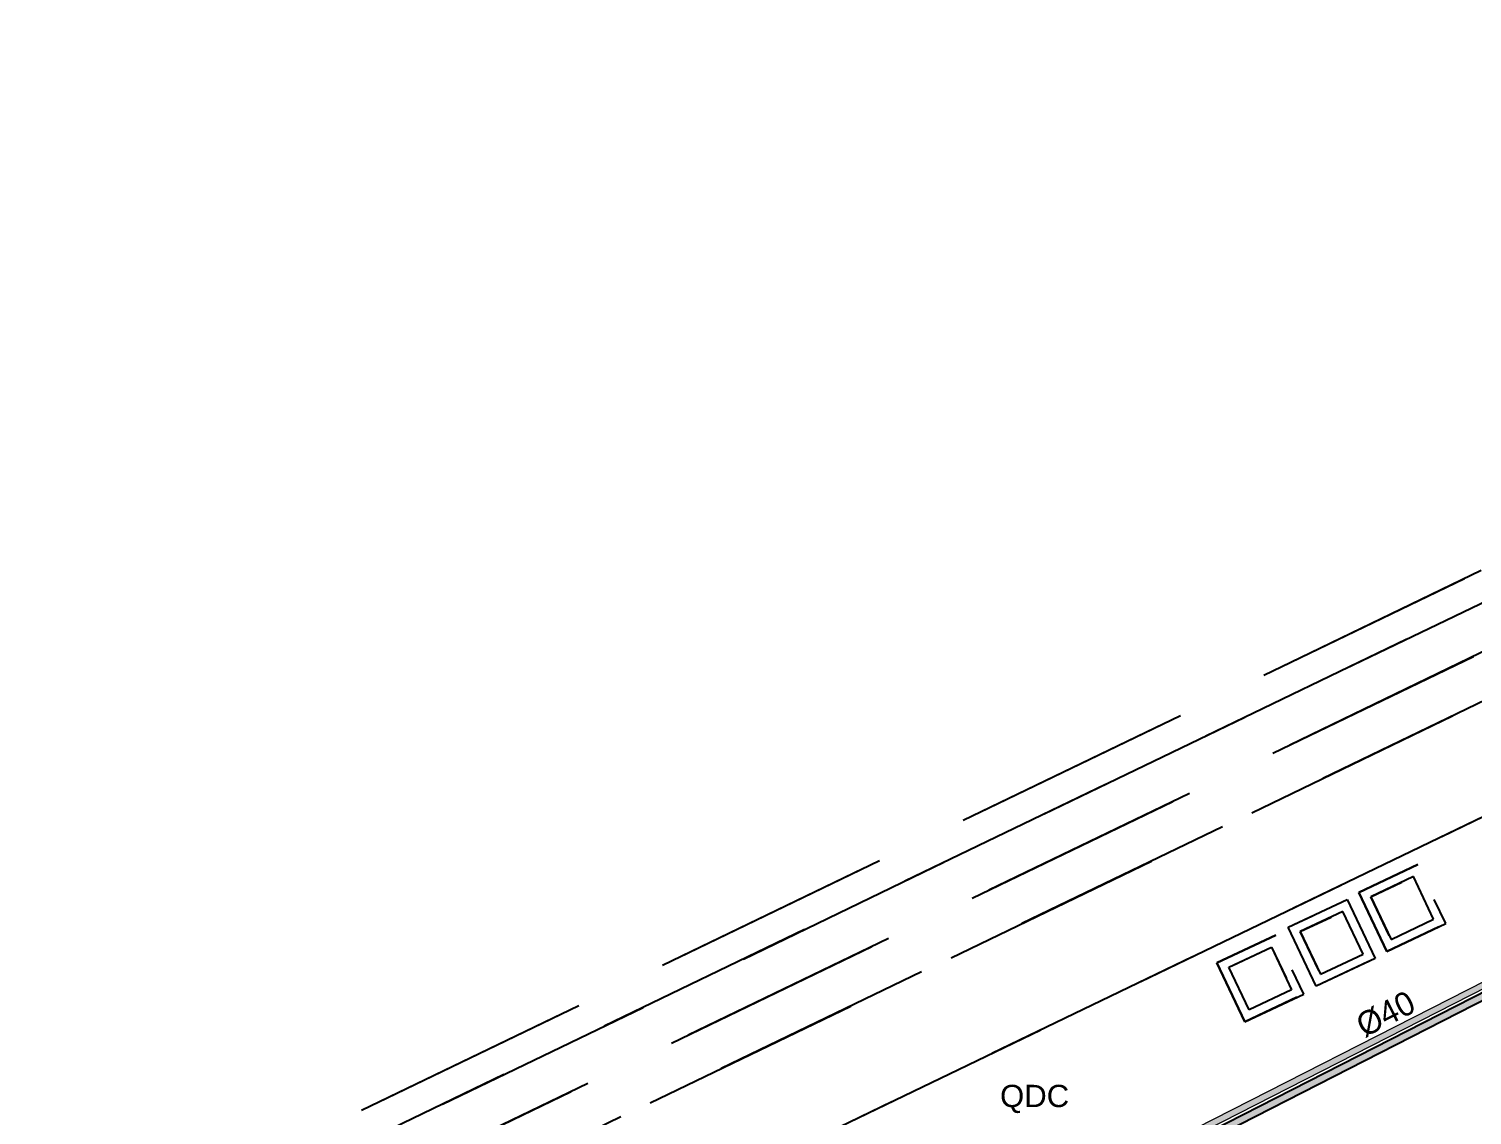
# Model space of a CAD drawing. Header units: metres. Extents: x 4 to 151, y -16 to 34.
# Drawn here: x 50.12 to 59.84, y 25.29 to 32.61 of the extents above; entities that cross this region are included whole.
import ezdxf

# ---------------------------------------------------------------- set-up
doc = ezdxf.new("R2010")
doc.units = ezdxf.units.M
doc.linetypes.add('IMPORT-_Tracejado pequeno', pattern=[2.25, 1.5, -0.75])
for name, color, linetype, lineweight in [('001_Dark_1 10', 7, 'Continuous', 9), ('E-ELE-QPM-IDEN', 7, 'Continuous', 9), ('E-POWR-CNDT', 7, 'Continuous', 25), ('E-POWR-CNDT-IDEN', 7, 'Continuous', 9), ('KIRYA - PISO', 7, 'Continuous', 9)]:
    doc.layers.add(name, color=color, linetype=linetype, lineweight=lineweight)
doc.layers.add('Base Revit Coremas_dwg', color=7, linetype='Continuous', lineweight=9, true_color=0x767676)
doc.styles.add('Arial_2', font='arial.ttf', dxfattribs={"height": 0.15})
doc.styles.add('Century Gothic_4', font='GOTHIC.TTF', dxfattribs={"height": 0.16})

# ---------------------------------------------------------------- blocks, each defined once
blk = doc.blocks.new('ELE_PRAÇA_COREMAS_rvt-1-PLANTA BAIXA - TÉRREO')
at = {"layer": 'E-POWR-CNDT', "lineweight": 5, "true_color": 0xbcbcbc}
for points in [[(29.72, 22.6402), (37.2389, 26.4788), (37.2286, 26.5), (29.7101, 22.6608), (29.7192, 22.6419)], [(29.7303, 22.6188), (37.2488, 26.4581), (37.2389, 26.4787), (29.72, 22.6401), (29.7302, 22.6191)]]:
    blk.add_hatch(color=9, dxfattribs=at).paths.add_polyline_path(points)
at = {"layer": 'E-POWR-CNDT', "color": 21, "true_color": 0xffabab}
for p, q in [((37.2286, 26.5), (29.7097, 22.6615)), ((29.7303, 22.6188), (37.2492, 26.4573))]:
    blk.add_line(p, q, dxfattribs=at)
blk = doc.blocks.new('Base Revit Coremas_dwg-8208185-PLANTA BAIXA - TÉRREO')
at = {"layer": '001_Dark_1 10', "color": 254, "linetype": 'IMPORT-_Tracejado pequeno', "lineweight": 25, "true_color": 0xe3e3e3, "flags": 128}
for points in [[(36.039, 26.9776), (35.6414, 26.7894), (35.8296, 26.3918), (36.2272, 26.58), (36.039, 26.9776), (36.2272, 26.58), (35.8296, 26.3918), (35.6414, 26.7894)], [(35.7229, 26.7602), (35.8588, 26.4733), (36.1457, 26.6092), (36.0098, 26.8961), (35.7229, 26.7602), (36.0098, 26.8961), (36.1457, 26.6092), (35.8588, 26.4733)], [(35.5633, 26.7428), (35.7515, 26.3452), (35.3539, 26.1569), (35.1657, 26.5545), (35.5633, 26.7428), (35.7515, 26.3452), (35.3539, 26.1569), (35.1657, 26.5545)], [(35.2472, 26.5254), (35.3831, 26.2385), (35.67, 26.3743), (35.5341, 26.6612), (35.2472, 26.5254), (35.5341, 26.6612), (35.67, 26.3743), (35.3831, 26.2385)], [(35.0821, 26.5025), (34.6845, 26.3142), (34.8728, 25.9166), (35.2704, 26.1049), (35.0821, 26.5025), (35.2704, 26.1049), (34.8728, 25.9166), (34.6845, 26.3142)], [(35.053, 26.421), (35.1888, 26.134), (34.9019, 25.9982), (34.766, 26.2851), (35.053, 26.421), (35.1888, 26.134), (34.9019, 25.9982), (34.766, 26.2851)]]:
    blk.add_lwpolyline(points, close=True, dxfattribs=at)
at = {"layer": 'KIRYA - PISO', "color": 254, "linetype": 'IMPORT-_Tracejado pequeno', "lineweight": 25, "true_color": 0xe3e3e3, "flags": 128}
for points in [[(0, 0), (1.5183, 12.1051), (44.0319, 32.6096), (43.8882, 3.135), (0, 0), (1.5183, 12.1051), (44.0319, 32.6096), (43.8882, 3.135)], [(0.7543, 4.407), (0.2288, 0.2168), (43.6891, 3.3213), (43.8304, 32.2903), (17.5154, 19.5985), (43.8304, 32.2903), (43.6891, 3.3213), (0.2288, 0.2168)], [(1.0645, 4.4689), (0.6227, 0.9467), (42.9923, 3.9733), (43.1271, 31.618), (17.5556, 19.2849), (43.1271, 31.618), (42.9923, 3.9733), (0.6227, 0.9467)], [(1.3746, 4.5308), (0.9658, 1.272), (42.6936, 4.2528), (42.8247, 31.1391), (17.5959, 18.9712), (42.8247, 31.1391), (42.6936, 4.2528), (0.9658, 1.272)], [(1.7665, 2.031), (2.9051, 11.1086), (42.1193, 30.0217), (41.9968, 4.9048), (1.7665, 2.031), (2.9051, 11.1086), (42.1193, 30.0217), (41.9968, 4.9048)]]:
    blk.add_lwpolyline(points, close=True, dxfattribs=at)

msp = doc.modelspace()

# ---------------------------------------------------------------- hatches: boundary and pattern name
at = {"layer": 'E-POWR-CNDT', "lineweight": 5, "true_color": 0x353535}
h = msp.add_hatch(color=250, dxfattribs=at)
h.paths.add_polyline_path([(52.9916, 22.6371), (60.7612, 26.5959), (60.7517, 26.6145), (52.9824, 22.6551), (52.9892, 22.6419)])
h.paths.add_polyline_path([(52.9892, 22.6585), (52.9892, 22.6585), (52.9916, 22.6598)])
msp.add_hatch(color=250, dxfattribs=at).paths.add_polyline_path([(53.0011, 22.6184), (60.7704, 26.5779), (60.7612, 26.5959), (52.9916, 22.6371), (53.0008, 22.6191)])

# ---------------------------------------------------------------- linework, layer by layer
at = {"layer": 'E-POWR-CNDT', "lineweight": 9}
for p, q in [((60.7517, 26.6145), (52.9821, 22.6558)), ((53.0011, 22.6184), (60.7707, 26.5772))]:
    msp.add_line(p, q, dxfattribs=at)

# ---------------------------------------------------------------- block references
at = {"lineweight": 5}
msp.add_blockref('ELE_PRAÇA_COREMAS_rvt-1-PLANTA BAIXA - TÉRREO', (23.4343, 0), dxfattribs=at)
at = {"layer": 'Base Revit Coremas_dwg', "color": 254, "linetype": 'IMPORT-_Tracejado pequeno', "lineweight": 25, "true_color": 0xe3e3e3}
msp.add_blockref('Base Revit Coremas_dwg-8208185-PLANTA BAIXA - TÉRREO', (23.4343, 0), dxfattribs=at)

# ---------------------------------------------------------------- texts
at = {"layer": 'E-ELE-QPM-IDEN', "insert": (56.6588, 25.4931), "char_height": 0.15, "width": 0.569198, "attachment_point": 1, "style": 'Arial_2'}
msp.add_mtext('QDC', dxfattribs=at)
at = {"layer": 'E-POWR-CNDT-IDEN', "insert": (59.0396, 25.952), "char_height": 0.16, "width": 0.545147, "attachment_point": 1, "rotation": 27, "style": 'Century Gothic_4'}
msp.add_mtext('Ø40', dxfattribs=at)

doc.saveas('drawing.dxf')
